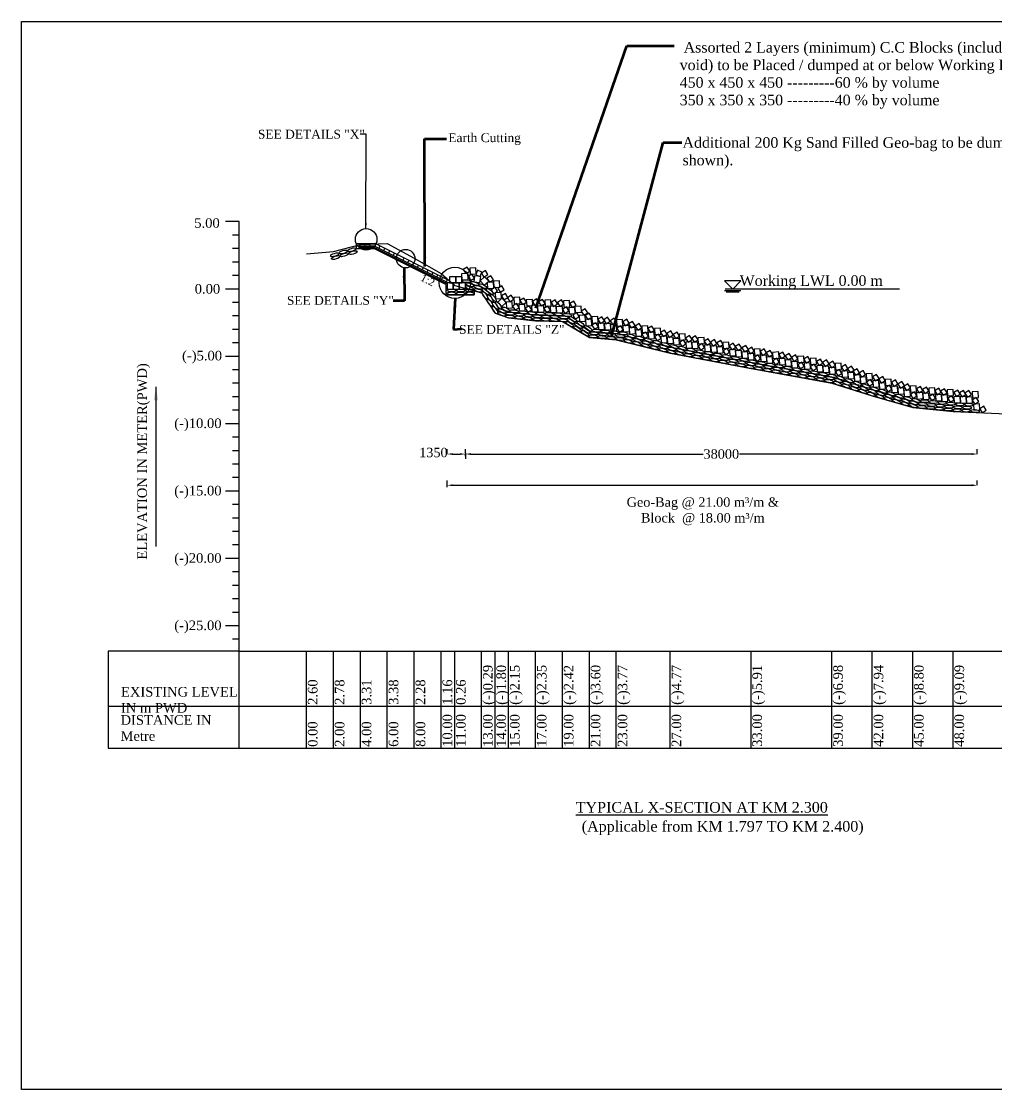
# Model space of a CAD drawing. Header units: metres. Extents: x -2434 to 11656, y -15288 to 8109.
# Drawn here: x 1296.9 to 1369.3, y -14105 to -14025.7 of the extents above; entities that cross this region are included whole.
import ezdxf

# ---------------------------------------------------------------- set-up
doc = ezdxf.new("R2010")
doc.units = ezdxf.units.M
doc.layers.add('LINE', color=7, linetype='Continuous')
doc.styles.get("Standard").update_dxf_attribs({"font": 'times.ttf'})
doc.dimstyles.get("Standard").update_dxf_attribs({"dimtxt": 0.5, "dimasz": 0.4075, "dimexe": 0.364, "dimexo": 0.219, "dimgap": 0.09, "dimtad": 0, "dimdec": 0, "dimlfac": 1000, "dimzin": 0, "dimdsep": 46, "dimtxsty": 'Standard', "dimcen": 0.09, "dimadec": 0, "dimazin": 0, "dimtfac": 1, "dimtdec": 0, "dimtofl": 0, "dimtmove": 0, "dimatfit": 3, "dimfxl": 1, "dimtolj": 1, "dimtzin": 0, "dimarcsym": 0})

# ---------------------------------------------------------------- blocks, each defined once
blk = doc.blocks.new('*D524')
at = {"color": 0, "lineweight": -2, "ltscale": 0.5}
for p, q in [((1329.818, -14057.987), (1329.818, -14057.473)), ((1330.226, -14057.837), (1347.476, -14057.837)), ((1367.411, -14057.837), (1350.161, -14057.837)), ((1367.818, -14057.837), (1367.818, -14057.473))]:
    blk.add_line(p, q, dxfattribs=at)
at = {"color": 0, "linetype": 'Continuous', "lineweight": -3, "ltscale": 0.5}
for points in [[(1330.226, -14057.769), (1330.226, -14057.905), (1329.818, -14057.837)], [(1367.411, -14057.769), (1367.411, -14057.905), (1367.818, -14057.837)]]:
    blk.add_solid(points, dxfattribs=at)
at = {"layer": 'Defpoints', "color": 0, "linetype": 'Continuous', "lineweight": -3, "ltscale": 0.5}
for p in [(1367.818, -14057.837), (1367.818, -14057.837), (1329.818, -14063.536)]:
    blk.add_point(p, dxfattribs=at)
at = {"color": 0, "linetype": 'Continuous', "lineweight": -3, "ltscale": 0.5, "insert": (1348.818, -14057.837), "char_height": 0.7, "attachment_point": 5}
blk.add_mtext('\\A1;38000', dxfattribs=at)
blk = doc.blocks.new('*D525')
at = {"color": 0, "lineweight": -2, "ltscale": 0.5}
for p, q in [((1328.468, -14057.837), (1328.468, -14057.473)), ((1328.876, -14057.837), (1329.411, -14057.837)), ((1329.818, -14057.742), (1329.818, -14058.201))]:
    blk.add_line(p, q, dxfattribs=at)
at = {"color": 0, "linetype": 'Continuous', "lineweight": -3, "ltscale": 0.5}
for points in [[(1328.876, -14057.769), (1328.876, -14057.905), (1328.468, -14057.837)], [(1329.411, -14057.769), (1329.411, -14057.905), (1329.818, -14057.837)]]:
    blk.add_solid(points, dxfattribs=at)
at = {"layer": 'Defpoints', "color": 0, "linetype": 'Continuous', "lineweight": -3, "ltscale": 0.5}
for p in [(1328.468, -14057.837), (1329.818, -14057.523), (1329.818, -14057.837)]:
    blk.add_point(p, dxfattribs=at)
at = {"color": 0, "linetype": 'Continuous', "lineweight": -3, "ltscale": 0.5, "insert": (1327.445, -14057.727), "char_height": 0.7, "attachment_point": 5}
blk.add_mtext('\\A1;1350', dxfattribs=at)
blk = doc.blocks.new('*D526')
at = {"color": 0, "lineweight": -2, "ltscale": 0.5}
for p, q in [((1328.468, -14060.305), (1328.468, -14059.791)), ((1328.876, -14060.155), (1367.411, -14060.155)), ((1367.818, -14060.155), (1367.818, -14059.791))]:
    blk.add_line(p, q, dxfattribs=at)
at = {"color": 0, "linetype": 'Continuous', "lineweight": -3, "ltscale": 0.5}
for points in [[(1328.876, -14060.087), (1328.876, -14060.223), (1328.468, -14060.155)], [(1367.411, -14060.087), (1367.411, -14060.223), (1367.818, -14060.155)]]:
    blk.add_solid(points, dxfattribs=at)
at = {"layer": 'Defpoints', "color": 0, "linetype": 'Continuous', "lineweight": -3, "ltscale": 0.5}
for p in [(1367.818, -14060.155), (1367.818, -14060.155), (1328.468, -14066.198)]:
    blk.add_point(p, dxfattribs=at)
at = {"color": 0, "linetype": 'Continuous', "lineweight": -3, "ltscale": 0.5, "insert": (1347.444, -14062.088), "char_height": 0.7, "attachment_point": 5}
blk.add_mtext('\\A1;Geo-Bag @ 21.00 m³/m &\\PBlock  @ 18.00 m³/m', dxfattribs=at)

msp = doc.modelspace()

# ---------------------------------------------------------------- linework, layer by layer
at = {"color": 0, "linetype": 'Continuous', "lineweight": -3, "ltscale": 0.5}
for p, q in [((1313.023775, -14040.588252), (1312.023775, -14040.588252)), ((1313.023775, -14079.668902), (1313.023775, -14040.588252)), ((1313.023775, -14041.588252), (1312.523775, -14041.588252)), ((1321.693348, -14042.206953), (1323.123775, -14042.206953)), ((1321.723775, -14042.206953), (1321.723775, -14042.606953)), ((1321.923775, -14042.206953), (1321.923775, -14042.606953)), ((1322.023775, -14042.276252), (1324.023775, -14042.206252)), ((1322.323775, -14042.206953), (1322.323775, -14042.406953)), ((1322.723775, -14042.206953), (1322.723775, -14042.406953)), ((1328.651373, -14044.970752), (1323.123775, -14042.206953)), ((1323.123775, -14042.206953), (1323.123775, -14042.406953)), ((1324.023775, -14042.206252), (1326.023775, -14043.306252)), ((1313.023775, -14042.588252), (1312.523775, -14042.588252)), ((1318.023775, -14042.986252), (1320.023775, -14042.806252)), ((1320.023775, -14042.806252), (1322.023775, -14042.276252)), ((1323.029348, -14042.606953), (1321.723775, -14042.606953)), ((1323.123775, -14042.406953), (1321.923775, -14042.406953)), ((1323.052955, -14042.506953), (1321.923775, -14042.506953)), ((1328.368172, -14045.265469), (1322.86314, -14042.512953)), ((1328.468172, -14045.214562), (1323.052955, -14042.506953)), ((1328.540562, -14045.138953), (1323.076562, -14042.406953)), ((1323.395747, -14042.566546), (1323.48519, -14042.387661)), ((1323.753518, -14042.745431), (1323.842961, -14042.566546)), ((1324.111289, -14042.924317), (1324.200731, -14042.745431)), ((1324.46906, -14043.103202), (1324.558502, -14042.924317)), ((1313.023775, -14043.588252), (1312.523775, -14043.588252)), ((1325.184601, -14043.460973), (1325.274044, -14043.282088)), ((1325.542372, -14043.639859), (1325.631815, -14043.460973)), ((1325.900143, -14043.818744), (1325.989586, -14043.639859)), ((1326.023775, -14043.306252), (1328.023775, -14044.429252)), ((1313.023775, -14044.588252), (1312.523775, -14044.588252)), ((1326.257914, -14043.99763), (1326.347357, -14043.818744)), ((1326.615685, -14044.176515), (1326.705128, -14043.99763)), ((1326.973456, -14044.3554), (1327.062898, -14044.176515)), ((1327.331227, -14044.534286), (1327.420669, -14044.3554)), ((1327.688998, -14044.713171), (1327.77844, -14044.534286)), ((1328.023775, -14044.429252), (1329.023775, -14045.329252)), ((1328.046768, -14044.892057), (1328.136211, -14044.713171)), ((1328.404539, -14045.070942), (1328.493982, -14044.892057)), ((1329.023775, -14045.329252), (1331.023775, -14045.879252)), ((1349.663134, -14045.588252), (1349.063134, -14044.988252)), ((1350.263134, -14044.988252), (1349.063134, -14044.988252)), ((1349.663134, -14045.588252), (1350.263134, -14044.988252)), ((1313.023775, -14045.588252), (1312.023775, -14045.588252)), ((1328.368172, -14046.032218), (1330.460575, -14046.032218)), ((1330.460575, -14045.589516), (1330.460575, -14046.032218)), ((1331.023775, -14045.879252), (1332.023775, -14047.389252)), ((1349.063134, -14045.688252), (1350.263134, -14045.688252)), ((1362.037022, -14045.588252), (1349.092353, -14045.588252)), ((1349.183134, -14045.788252), (1350.143134, -14045.788252)), ((1313.023775, -14046.588252), (1312.523775, -14046.588252)), ((1313.023775, -14047.588252), (1312.523775, -14047.588252)), ((1332.023775, -14047.389252), (1333.023775, -14047.739252)), ((1333.023775, -14047.739252), (1335.023775, -14047.939252)), ((1335.023775, -14047.939252), (1337.023775, -14048.008252)), ((1337.023775, -14048.008252), (1339.023775, -14049.188252)), ((1313.023775, -14048.588252), (1312.523775, -14048.588252)), ((1339.023775, -14049.188252), (1341.023775, -14049.358252)), ((1341.023775, -14049.358252), (1345.023775, -14050.358252)), ((1313.023775, -14049.588252), (1312.523775, -14049.588252)), ((1313.023775, -14050.588252), (1312.023775, -14050.588252)), ((1345.023775, -14050.358252), (1351.023775, -14051.498252)), ((1313.023775, -14051.588252), (1312.523775, -14051.588252)), ((1351.023775, -14051.498252), (1357.023775, -14052.568252)), ((1313.023775, -14052.588252), (1312.523775, -14052.588252)), ((1357.023775, -14052.568252), (1360.023775, -14053.528252)), ((1313.023775, -14053.588252), (1312.523775, -14053.588252)), ((1360.023775, -14053.528252), (1363.023775, -14054.388252)), ((1313.023775, -14054.588252), (1312.523775, -14054.588252)), ((1363.023775, -14054.388252), (1366.023775, -14054.678252)), ((1366.023775, -14054.678252), (1370.023775, -14054.848252)), ((1313.023775, -14055.588252), (1312.023775, -14055.588252)), ((1313.023775, -14056.588252), (1312.523775, -14056.588252)), ((1313.023775, -14057.588252), (1312.523775, -14057.588252)), ((1313.023775, -14058.588252), (1312.523775, -14058.588252)), ((1313.023775, -14059.588252), (1312.523775, -14059.588252)), ((1313.023775, -14060.588252), (1312.023775, -14060.588252)), ((1313.023775, -14061.588252), (1312.523775, -14061.588252)), ((1313.023775, -14062.588252), (1312.523775, -14062.588252))]:
    msp.add_line(p, q, dxfattribs=at)
at = {"color": 0, "lineweight": -3, "ltscale": 0.5}
msp.add_line((1328.368172, -14045.265469), (1328.368172, -14046.032218), dxfattribs=at)
at = {"color": 0, "lineweight": -2}
for p, q in [((1313.023775, -14063.588252), (1312.523775, -14063.588252)), ((1313.023775, -14064.588252), (1312.523775, -14064.588252)), ((1313.023775, -14065.588252), (1312.023775, -14065.588252)), ((1313.023775, -14066.588252), (1312.523775, -14066.588252)), ((1313.023775, -14067.588252), (1312.523775, -14067.588252)), ((1313.023775, -14068.588252), (1312.523775, -14068.588252)), ((1313.023775, -14069.588252), (1312.523775, -14069.588252)), ((1313.023775, -14070.588252), (1312.023775, -14070.588252)), ((1313.023775, -14071.588252), (1312.523775, -14071.588252)), ((1313.023775, -14072.478546), (1391.023775, -14072.478546)), ((1318.023775, -14079.668902), (1318.023775, -14072.478546)), ((1320.023775, -14079.668902), (1320.023775, -14072.478546)), ((1322.023775, -14079.668902), (1322.023775, -14072.478546)), ((1324.023775, -14079.668902), (1324.023775, -14072.478546)), ((1326.023775, -14079.668902), (1326.023775, -14072.478546)), ((1328.023775, -14079.668902), (1328.023775, -14072.478546)), ((1329.023775, -14079.668902), (1329.023775, -14072.478546)), ((1331.023775, -14079.668902), (1331.023775, -14072.478546)), ((1332.023775, -14079.668902), (1332.023775, -14072.478546)), ((1333.023775, -14079.668902), (1333.023775, -14072.478546)), ((1335.023775, -14079.668902), (1335.023775, -14072.478546)), ((1337.023775, -14079.668902), (1337.023775, -14072.478546)), ((1339.023775, -14079.668902), (1339.023775, -14072.478546)), ((1341.023775, -14079.668902), (1341.023775, -14072.478546)), ((1345.023775, -14079.668902), (1345.023775, -14072.478546)), ((1351.023775, -14079.668902), (1351.023775, -14072.478546)), ((1357.023775, -14079.668902), (1357.023775, -14072.478546)), ((1360.023775, -14079.668902), (1360.023775, -14072.478546)), ((1363.023775, -14079.668902), (1363.023775, -14072.478546)), ((1366.023775, -14079.668902), (1366.023775, -14072.478546)), ((1303.299154, -14076.553783), (1391.023775, -14076.553783)), ((1303.299154, -14079.668902), (1391.023775, -14079.668902))]:
    msp.add_line(p, q, dxfattribs=at)
at = {"color": 0, "linetype": 'Continuous', "lineweight": -3, "ltscale": 0.5}
for points in [[(1329.566546, -14044.91037), (1330.015852, -14044.885383), (1329.990865, -14044.436077), (1329.541559, -14044.461064), (1329.566546, -14044.91037)], [(1329.84706, -14044.444075), (1330.143583, -14044.258134), (1329.957642, -14043.961611), (1329.661119, -14044.147551), (1329.84706, -14044.444075)], [(1330.191868, -14044.968355), (1330.488391, -14044.782415), (1330.302451, -14044.485892), (1330.005927, -14044.671832), (1330.191868, -14044.968355)], [(1330.165213, -14044.493301), (1330.614519, -14044.468314), (1330.589532, -14044.019008), (1330.140226, -14044.043995), (1330.165213, -14044.493301)], [(1330.953588, -14044.659433), (1330.507402, -14044.600973), (1330.448942, -14045.04716), (1330.895128, -14045.105619), (1330.953588, -14044.659433)], [(1330.587272, -14044.527655), (1330.91387, -14044.653489), (1331.039703, -14044.326891), (1330.713106, -14044.201058), (1330.587272, -14044.527655)], [(1331.192089, -14044.707073), (1331.488613, -14044.521133), (1331.302672, -14044.224609), (1331.006149, -14044.41055), (1331.192089, -14044.707073)], [(1331.548999, -14045.007082), (1331.245512, -14044.674824), (1330.913254, -14044.978311), (1331.216741, -14045.310569), (1331.548999, -14045.007082)], [(1331.605289, -14045.090016), (1331.901812, -14044.904076), (1331.715872, -14044.607552), (1331.419349, -14044.793493), (1331.605289, -14045.090016)], [(1331.470162, -14045.544445), (1331.919468, -14045.519458), (1331.894481, -14045.070152), (1331.445175, -14045.095139), (1331.470162, -14045.544445)], [(1331.923866, -14045.465972), (1332.373172, -14045.440985), (1332.348185, -14044.991679), (1331.898879, -14045.016666), (1331.923866, -14045.465972)], [(1332.402437, -14045.833598), (1332.698961, -14045.647658), (1332.51302, -14045.351135), (1332.216497, -14045.537075), (1332.402437, -14045.833598)], [(1331.907626, -14045.944254), (1332.204149, -14045.758313), (1332.018209, -14045.46179), (1331.721685, -14045.64773), (1331.907626, -14045.944254)], [(1332.061233, -14046.312792), (1332.510539, -14046.287805), (1332.485552, -14045.838499), (1332.036246, -14045.863486), (1332.061233, -14046.312792)], [(1332.683026, -14046.3965), (1332.979549, -14046.210559), (1332.793609, -14045.914036), (1332.497085, -14046.099976), (1332.683026, -14046.3965)], [(1333.119175, -14046.537365), (1333.415698, -14046.351424), (1333.229758, -14046.054901), (1332.933234, -14046.240842), (1333.119175, -14046.537365)], [(1332.853301, -14046.586606), (1332.549814, -14046.254348), (1332.217556, -14046.557835), (1332.521043, -14046.890093), (1332.853301, -14046.586606)], [(1332.877831, -14047.002967), (1333.327137, -14046.97798), (1333.30215, -14046.528674), (1332.852844, -14046.553661), (1332.877831, -14047.002967)], [(1333.508856, -14047.149203), (1333.805379, -14046.963263), (1333.619439, -14046.666739), (1333.322915, -14046.85268), (1333.508856, -14047.149203)], [(1333.428642, -14046.678335), (1333.877947, -14046.653348), (1333.85296, -14046.204042), (1333.403655, -14046.229029), (1333.428642, -14046.678335)], [(1333.81938, -14047.206618), (1334.268686, -14047.181631), (1334.243699, -14046.732325), (1333.794393, -14046.757312), (1333.81938, -14047.206618)], [(1334.047517, -14046.74319), (1334.344041, -14046.55725), (1334.1581, -14046.260726), (1333.861577, -14046.446667), (1334.047517, -14046.74319)], [(1334.448546, -14047.313991), (1334.745069, -14047.12805), (1334.559128, -14046.831527), (1334.262605, -14047.017468), (1334.448546, -14047.313991)], [(1334.368331, -14046.843123), (1334.817637, -14046.818136), (1334.79265, -14046.36883), (1334.343344, -14046.393817), (1334.368331, -14046.843123)], [(1334.753833, -14047.27201), (1335.203139, -14047.247023), (1335.178152, -14046.797717), (1334.728846, -14046.822704), (1334.753833, -14047.27201)], [(1334.981971, -14046.808582), (1335.278494, -14046.622642), (1335.092553, -14046.326118), (1334.79603, -14046.512059), (1334.981971, -14046.808582)], [(1335.206175, -14047.311973), (1335.655481, -14047.286986), (1335.630494, -14046.83768), (1335.181188, -14046.862667), (1335.206175, -14047.311973)], [(1335.434312, -14046.848545), (1335.730836, -14046.662605), (1335.544895, -14046.366081), (1335.248372, -14046.552022), (1335.434312, -14046.848545)], [(1335.828763, -14047.340489), (1336.125287, -14047.154548), (1335.939346, -14046.858025), (1335.642823, -14047.043965), (1335.828763, -14047.340489)], [(1335.748549, -14046.869621), (1336.197855, -14046.844634), (1336.172868, -14046.395328), (1335.723562, -14046.420315), (1335.748549, -14046.869621)], [(1336.135765, -14047.343339), (1336.585071, -14047.318352), (1336.560084, -14046.869046), (1336.110778, -14046.894033), (1336.135765, -14047.343339)], [(1336.363902, -14046.879911), (1336.660426, -14046.693971), (1336.474485, -14046.397447), (1336.177962, -14046.583388), (1336.363902, -14046.879911)], [(1336.592857, -14047.34934), (1337.042163, -14047.324353), (1337.017176, -14046.875047), (1336.56787, -14046.900034), (1336.592857, -14047.34934)], [(1336.834201, -14046.883738), (1337.130724, -14046.697798), (1336.944784, -14046.401274), (1336.648261, -14046.587215), (1336.834201, -14046.883738)], [(1337.213005, -14047.397735), (1337.509528, -14047.211794), (1337.323588, -14046.915271), (1337.027064, -14047.101211), (1337.213005, -14047.397735)], [(1337.13279, -14046.926867), (1337.582096, -14046.90188), (1337.557109, -14046.452574), (1337.107803, -14046.477561), (1337.13279, -14046.926867)], [(1337.524767, -14047.434175), (1337.974073, -14047.409189), (1337.949086, -14046.959883), (1337.49978, -14046.98487), (1337.524767, -14047.434175)], [(1337.752905, -14046.970748), (1338.049428, -14046.784807), (1337.863487, -14046.488284), (1337.566964, -14046.674224), (1337.752905, -14046.970748)], [(1337.97798, -14047.343604), (1338.427286, -14047.318617), (1338.402299, -14046.869311), (1337.952993, -14046.894298), (1337.97798, -14047.343604)], [(1337.973374, -14047.819608), (1338.269898, -14047.633668), (1338.083957, -14047.337144), (1337.787434, -14047.523085), (1337.973374, -14047.819608)], [(1338.291911, -14048.004277), (1338.741217, -14047.97929), (1338.71623, -14047.529985), (1338.266924, -14047.554972), (1338.291911, -14048.004277)], [(1338.608778, -14047.532992), (1338.905301, -14047.347052), (1338.719361, -14047.050528), (1338.422837, -14047.236469), (1338.608778, -14047.532992)], [(1338.901764, -14047.853586), (1339.198287, -14047.667646), (1339.012347, -14047.371122), (1338.715823, -14047.557063), (1338.901764, -14047.853586)], [(1339.224644, -14048.111415), (1339.67395, -14048.086428), (1339.648963, -14047.637122), (1339.199657, -14047.662109), (1339.224644, -14048.111415)], [(1339.844344, -14048.143069), (1340.140868, -14047.957128), (1339.954927, -14047.660605), (1339.658404, -14047.846545), (1339.844344, -14048.143069)], [(1340.270526, -14048.170621), (1340.567049, -14047.98468), (1340.381109, -14047.688157), (1340.084585, -14047.874097), (1340.270526, -14048.170621)], [(1340.75505, -14048.237432), (1341.051574, -14048.051491), (1340.865633, -14047.754968), (1340.56911, -14047.940908), (1340.75505, -14048.237432)], [(1338.761499, -14048.311348), (1339.210805, -14048.286361), (1339.185818, -14047.837056), (1338.736512, -14047.862043), (1338.761499, -14048.311348)], [(1339.39527, -14048.578268), (1339.691793, -14048.392328), (1339.505853, -14048.095804), (1339.209329, -14048.281745), (1339.39527, -14048.578268)], [(1339.70086, -14048.599447), (1340.150166, -14048.57446), (1340.125179, -14048.125154), (1339.675873, -14048.150141), (1339.70086, -14048.599447)], [(1340.16034, -14048.627717), (1340.609645, -14048.60273), (1340.584658, -14048.153424), (1340.135353, -14048.178411), (1340.16034, -14048.627717)], [(1340.614786, -14048.695194), (1341.064091, -14048.670207), (1341.039104, -14048.220901), (1340.589799, -14048.245888), (1340.614786, -14048.695194)], [(1341.067834, -14048.33637), (1341.51714, -14048.311383), (1341.492153, -14047.862078), (1341.042847, -14047.887065), (1341.067834, -14048.33637)], [(1341.23846, -14048.803224), (1341.534983, -14048.617283), (1341.349043, -14048.32076), (1341.052519, -14048.5067), (1341.23846, -14048.803224)], [(1341.687649, -14048.309582), (1341.984172, -14048.123642), (1341.798232, -14047.827118), (1341.501708, -14048.013059), (1341.687649, -14048.309582)], [(1341.544164, -14048.76596), (1341.99347, -14048.740973), (1341.968483, -14048.291667), (1341.519177, -14048.316654), (1341.544164, -14048.76596)], [(1342.118835, -14048.470462), (1342.415358, -14048.284521), (1342.229417, -14047.987998), (1341.932894, -14048.173938), (1342.118835, -14048.470462)], [(1342.008648, -14048.927558), (1342.457954, -14048.902571), (1342.432967, -14048.453265), (1341.983661, -14048.478252), (1342.008648, -14048.927558)], [(1342.6121, -14048.631613), (1342.908623, -14048.445672), (1342.722682, -14048.149149), (1342.426159, -14048.335089), (1342.6121, -14048.631613)], [(1342.935373, -14048.803926), (1343.384679, -14048.778939), (1343.359692, -14048.329633), (1342.910386, -14048.35462), (1342.935373, -14048.803926)], [(1343.556934, -14048.820814), (1343.853458, -14048.634873), (1343.667517, -14048.33835), (1343.370994, -14048.52429), (1343.556934, -14048.820814)], [(1343.877904, -14048.963855), (1344.32721, -14048.938868), (1344.302223, -14048.489562), (1343.852917, -14048.514549), (1343.877904, -14048.963855)], [(1342.471835, -14049.089375), (1342.921141, -14049.064388), (1342.896154, -14048.615082), (1342.446848, -14048.640069), (1342.471835, -14049.089375)], [(1343.105999, -14049.27078), (1343.402522, -14049.084839), (1343.216582, -14048.788316), (1342.920058, -14048.974256), (1343.105999, -14049.27078)], [(1343.41345, -14049.277192), (1343.862756, -14049.252205), (1343.837769, -14048.802899), (1343.388463, -14048.827886), (1343.41345, -14049.277192)], [(1344.04853, -14049.430709), (1344.345053, -14049.244768), (1344.159113, -14048.948245), (1343.862589, -14049.134185), (1344.04853, -14049.430709)], [(1344.497637, -14049.117231), (1344.79416, -14048.93129), (1344.608219, -14048.634767), (1344.311696, -14048.820707), (1344.497637, -14049.117231)], [(1344.354152, -14049.573609), (1344.803458, -14049.548622), (1344.778471, -14049.099316), (1344.329165, -14049.124303), (1344.354152, -14049.573609)], [(1344.954428, -14049.186103), (1345.250951, -14049.000163), (1345.065011, -14048.703639), (1344.768487, -14048.88958), (1344.954428, -14049.186103)], [(1344.813247, -14049.639328), (1345.262553, -14049.614341), (1345.237566, -14049.165036), (1344.78826, -14049.190023), (1344.813247, -14049.639328)], [(1345.42217, -14049.266841), (1345.718693, -14049.0809), (1345.532752, -14048.784377), (1345.236229, -14048.970317), (1345.42217, -14049.266841)], [(1345.270282, -14049.732347), (1345.719588, -14049.70736), (1345.694601, -14049.258054), (1345.245295, -14049.283041), (1345.270282, -14049.732347)], [(1345.720372, -14049.37938), (1346.169678, -14049.354394), (1346.144691, -14048.905088), (1345.695385, -14048.930075), (1345.720372, -14049.37938)], [(1346.352402, -14049.528546), (1346.648926, -14049.342606), (1346.462985, -14049.046083), (1346.166462, -14049.232023), (1346.352402, -14049.528546)], [(1346.802883, -14049.545118), (1347.099407, -14049.359177), (1346.913466, -14049.062654), (1346.616943, -14049.248594), (1346.802883, -14049.545118)], [(1347.110492, -14049.652117), (1347.559798, -14049.62713), (1347.534811, -14049.177824), (1347.085506, -14049.202811), (1347.110492, -14049.652117)], [(1347.741692, -14049.760167), (1348.038216, -14049.574227), (1347.852275, -14049.277703), (1347.555752, -14049.463644), (1347.741692, -14049.760167)], [(1348.198483, -14049.829039), (1348.495007, -14049.643099), (1348.309066, -14049.346575), (1348.012543, -14049.532516), (1348.198483, -14049.829039)], [(1345.890998, -14049.846234), (1346.187521, -14049.660293), (1346.001581, -14049.36377), (1345.705057, -14049.549711), (1345.890998, -14049.846234)], [(1346.208918, -14049.984925), (1346.658224, -14049.959938), (1346.633237, -14049.510632), (1346.183931, -14049.535619), (1346.208918, -14049.984925)], [(1346.659399, -14050.001496), (1347.108705, -14049.976509), (1347.083718, -14049.527203), (1346.634412, -14049.55219), (1346.659399, -14050.001496)], [(1347.281118, -14050.11897), (1347.577642, -14049.93303), (1347.391701, -14049.636507), (1347.095178, -14049.822447), (1347.281118, -14050.11897)], [(1347.598208, -14050.216545), (1348.047514, -14050.191558), (1348.022527, -14049.742252), (1347.573221, -14049.767239), (1347.598208, -14050.216545)], [(1348.057303, -14050.282264), (1348.506609, -14050.257278), (1348.481622, -14049.807972), (1348.032316, -14049.832959), (1348.057303, -14050.282264)], [(1348.664546, -14049.886302), (1348.96107, -14049.700361), (1348.775129, -14049.403838), (1348.478606, -14049.589779), (1348.664546, -14049.886302)], [(1348.512659, -14050.351808), (1348.961965, -14050.326821), (1348.936978, -14049.877515), (1348.487672, -14049.902502), (1348.512659, -14050.351808)], [(1348.962749, -14049.998842), (1349.412055, -14049.973855), (1349.387068, -14049.524549), (1348.937762, -14049.549536), (1348.962749, -14049.998842)], [(1349.133375, -14050.465695), (1349.429898, -14050.279755), (1349.243957, -14049.983231), (1348.947434, -14050.169172), (1349.133375, -14050.465695)], [(1349.587192, -14050.100053), (1349.883716, -14049.914112), (1349.697775, -14049.617589), (1349.401252, -14049.80353), (1349.587192, -14050.100053)], [(1349.443708, -14050.556431), (1349.893014, -14050.531444), (1349.868027, -14050.082138), (1349.418721, -14050.107125), (1349.443708, -14050.556431)], [(1350.041773, -14050.15859), (1350.338297, -14049.972649), (1350.152356, -14049.676126), (1349.855833, -14049.862066), (1350.041773, -14050.15859)], [(1349.898289, -14050.614968), (1350.347595, -14050.589981), (1350.322608, -14050.140675), (1349.873302, -14050.165662), (1349.898289, -14050.614968)], [(1350.527941, -14050.261012), (1350.824465, -14050.075071), (1350.638524, -14049.778548), (1350.342001, -14049.964489), (1350.527941, -14050.261012)], [(1350.968405, -14050.387878), (1351.264928, -14050.201937), (1351.078988, -14049.905414), (1350.782464, -14050.091355), (1350.968405, -14050.387878)], [(1351.271752, -14050.494154), (1351.721058, -14050.469167), (1351.696071, -14050.019861), (1351.246765, -14050.044848), (1351.271752, -14050.494154)], [(1351.886096, -14050.515637), (1352.18262, -14050.329697), (1351.996679, -14050.033173), (1351.700156, -14050.219114), (1351.886096, -14050.515637)], [(1352.343944, -14050.630536), (1352.640467, -14050.444595), (1352.454527, -14050.148072), (1352.158003, -14050.334012), (1352.343944, -14050.630536)], [(1350.355285, -14050.722624), (1350.804591, -14050.697637), (1350.779604, -14050.248331), (1350.330298, -14050.273318), (1350.355285, -14050.722624)], [(1350.816517, -14050.853384), (1351.265823, -14050.828397), (1351.240836, -14050.379091), (1350.79153, -14050.404078), (1350.816517, -14050.853384)], [(1351.442378, -14050.961007), (1351.738901, -14050.775067), (1351.552961, -14050.478543), (1351.256438, -14050.664484), (1351.442378, -14050.961007)], [(1351.742612, -14050.972015), (1352.191918, -14050.947028), (1352.166931, -14050.497723), (1351.717625, -14050.52271), (1351.742612, -14050.972015)], [(1352.20046, -14051.086914), (1352.649765, -14051.061927), (1352.624778, -14050.612621), (1352.175473, -14050.637608), (1352.20046, -14051.086914)], [(1352.651553, -14050.737535), (1353.100859, -14050.712548), (1353.075872, -14050.263242), (1352.626566, -14050.288229), (1352.651553, -14050.737535)], [(1352.822179, -14051.204388), (1353.118702, -14051.018448), (1352.932762, -14050.721925), (1352.636238, -14050.907865), (1352.822179, -14051.204388)], [(1353.271295, -14050.753594), (1353.567818, -14050.567654), (1353.381877, -14050.27113), (1353.085354, -14050.457071), (1353.271295, -14050.753594)], [(1353.12781, -14051.209972), (1353.577116, -14051.184985), (1353.552129, -14050.73568), (1353.102823, -14050.760667), (1353.12781, -14051.209972)], [(1353.582321, -14051.313503), (1354.031627, -14051.288516), (1354.00664, -14050.83921), (1353.557334, -14050.864197), (1353.582321, -14051.313503)], [(1353.74687, -14050.850123), (1354.043393, -14050.664183), (1353.857453, -14050.36766), (1353.56093, -14050.5536), (1353.74687, -14050.850123)], [(1354.204099, -14050.965472), (1354.500622, -14050.779531), (1354.314681, -14050.483008), (1354.018158, -14050.668948), (1354.204099, -14050.965472)], [(1354.506886, -14051.0402), (1354.956191, -14051.015214), (1354.931204, -14050.565908), (1354.481899, -14050.590895), (1354.506886, -14051.0402)], [(1355.128094, -14051.088058), (1355.424618, -14050.902117), (1355.238677, -14050.605594), (1354.942154, -14050.791534), (1355.128094, -14051.088058)], [(1355.44074, -14051.187368), (1355.890046, -14051.162381), (1355.865059, -14050.713075), (1355.415753, -14050.738062), (1355.44074, -14051.187368)], [(1356.068776, -14051.271712), (1356.3653, -14051.085771), (1356.179359, -14050.789248), (1355.882836, -14050.975189), (1356.068776, -14051.271712)], [(1356.525145, -14051.336001), (1356.821668, -14051.150061), (1356.635727, -14050.853537), (1356.339204, -14051.039478), (1356.525145, -14051.336001)], [(1354.052211, -14051.430978), (1354.501517, -14051.405991), (1354.47653, -14050.956685), (1354.027224, -14050.981672), (1354.052211, -14051.430978)], [(1354.677511, -14051.507054), (1354.974035, -14051.321114), (1354.788094, -14051.02459), (1354.491571, -14051.210531), (1354.677511, -14051.507054)], [(1354.98461, -14051.544436), (1355.433916, -14051.519449), (1355.408929, -14051.070143), (1354.959623, -14051.09513), (1354.98461, -14051.544436)], [(1355.611366, -14051.654222), (1355.907889, -14051.468281), (1355.721949, -14051.171758), (1355.425425, -14051.357698), (1355.611366, -14051.654222)], [(1355.925292, -14051.72809), (1356.374597, -14051.703103), (1356.34961, -14051.253797), (1355.900305, -14051.278784), (1355.925292, -14051.72809)], [(1356.383964, -14051.789226), (1356.83327, -14051.764239), (1356.808283, -14051.314934), (1356.358977, -14051.339921), (1356.383964, -14051.789226)], [(1356.994794, -14051.433518), (1357.291318, -14051.247578), (1357.105377, -14050.951054), (1356.808854, -14051.136995), (1356.994794, -14051.433518)], [(1356.842907, -14051.899024), (1357.292213, -14051.874037), (1357.267226, -14051.424731), (1356.81792, -14051.449718), (1356.842907, -14051.899024)], [(1357.300449, -14051.575046), (1357.749754, -14051.550059), (1357.724768, -14051.100754), (1357.275462, -14051.125741), (1357.300449, -14051.575046)], [(1357.471074, -14052.0419), (1357.767598, -14051.855959), (1357.581657, -14051.559436), (1357.285134, -14051.745377), (1357.471074, -14052.0419)], [(1357.924892, -14051.676258), (1358.221415, -14051.490317), (1358.035475, -14051.193794), (1357.738952, -14051.379734), (1357.924892, -14051.676258)], [(1357.781408, -14052.132636), (1358.230713, -14052.107649), (1358.205726, -14051.658343), (1357.756421, -14051.68333), (1357.781408, -14052.132636)], [(1358.381953, -14051.797073), (1358.678477, -14051.611133), (1358.492536, -14051.31461), (1358.196013, -14051.50055), (1358.381953, -14051.797073)], [(1358.788851, -14051.983772), (1359.085375, -14051.797832), (1358.899434, -14051.501308), (1358.602911, -14051.687249), (1358.788851, -14051.983772)], [(1359.228006, -14052.129728), (1359.524529, -14051.943788), (1359.338589, -14051.647264), (1359.042065, -14051.833205), (1359.228006, -14052.129728)], [(1358.238469, -14052.253452), (1358.687775, -14052.228465), (1358.662788, -14051.779159), (1358.213482, -14051.804146), (1358.238469, -14052.253452)], [(1358.701427, -14052.438531), (1359.150732, -14052.413544), (1359.125745, -14051.964238), (1358.67644, -14051.989225), (1358.701427, -14052.438531)], [(1359.157713, -14052.589057), (1359.607019, -14052.56407), (1359.582032, -14052.114765), (1359.132726, -14052.139752), (1359.157713, -14052.589057)], [(1359.593888, -14052.322105), (1360.043193, -14052.297118), (1360.018206, -14051.847812), (1359.568901, -14051.872799), (1359.593888, -14052.322105)], [(1359.784205, -14052.793877), (1360.080728, -14052.607937), (1359.894788, -14052.311413), (1359.598264, -14052.497354), (1359.784205, -14052.793877)], [(1360.234221, -14052.405152), (1360.530745, -14052.219212), (1360.344804, -14051.922688), (1360.048281, -14052.108629), (1360.234221, -14052.405152)], [(1360.090737, -14052.86153), (1360.540043, -14052.836543), (1360.515056, -14052.387238), (1360.06575, -14052.412225), (1360.090737, -14052.86153)], [(1360.696237, -14052.568592), (1360.99276, -14052.382652), (1360.80682, -14052.086128), (1360.510296, -14052.272069), (1360.696237, -14052.568592)], [(1361.010653, -14052.750703), (1361.459958, -14052.725716), (1361.434971, -14052.27641), (1360.985666, -14052.301397), (1361.010653, -14052.750703)], [(1361.6273, -14052.81774), (1361.923824, -14052.631799), (1361.737883, -14052.335276), (1361.44136, -14052.521216), (1361.6273, -14052.81774)], [(1362.107822, -14052.936509), (1362.404345, -14052.750569), (1362.218404, -14052.454045), (1361.921881, -14052.639986), (1362.107822, -14052.936509)], [(1360.552753, -14053.02497), (1361.002058, -14052.999983), (1360.977071, -14052.550677), (1360.527766, -14052.575664), (1360.552753, -14053.02497)], [(1361.181278, -14053.217557), (1361.477802, -14053.031616), (1361.291861, -14052.735093), (1360.995338, -14052.921033), (1361.181278, -14053.217557)], [(1361.483816, -14053.274118), (1361.933122, -14053.249131), (1361.908135, -14052.799825), (1361.458829, -14052.824812), (1361.483816, -14053.274118)], [(1361.943272, -14053.399888), (1362.392578, -14053.374901), (1362.367591, -14052.925596), (1361.918285, -14052.950583), (1361.943272, -14053.399888)], [(1362.555156, -14053.108695), (1362.851679, -14052.922754), (1362.665739, -14052.626231), (1362.369215, -14052.812171), (1362.555156, -14053.108695)], [(1362.403268, -14053.5742), (1362.852574, -14053.549213), (1362.827587, -14053.099908), (1362.378281, -14053.124895), (1362.403268, -14053.5742)], [(1362.86536, -14053.247673), (1363.314665, -14053.222686), (1363.289679, -14052.77338), (1362.840373, -14052.798367), (1362.86536, -14053.247673)], [(1363.035985, -14053.714527), (1363.332509, -14053.528586), (1363.146568, -14053.232063), (1362.850045, -14053.418003), (1363.035985, -14053.714527)], [(1363.486569, -14053.29553), (1363.783092, -14053.109589), (1363.597152, -14052.813066), (1363.300628, -14052.999007), (1363.486569, -14053.29553)], [(1363.343084, -14053.751908), (1363.79239, -14053.726921), (1363.767403, -14053.277615), (1363.318097, -14053.302602), (1363.343084, -14053.751908)], [(1363.929906, -14053.343991), (1364.226429, -14053.15805), (1364.040488, -14052.861527), (1363.743965, -14053.047467), (1363.929906, -14053.343991)], [(1363.800976, -14053.797869), (1364.250282, -14053.772882), (1364.225295, -14053.323576), (1363.775989, -14053.348563), (1363.800976, -14053.797869)], [(1364.235428, -14053.400226), (1364.684734, -14053.375239), (1364.659747, -14052.925934), (1364.210441, -14052.950921), (1364.235428, -14053.400226)], [(1364.846681, -14053.432384), (1365.143205, -14053.246443), (1364.957264, -14052.94992), (1364.660741, -14053.13586), (1364.846681, -14053.432384)], [(1365.285959, -14053.475989), (1365.582482, -14053.290049), (1365.396542, -14052.993525), (1365.100018, -14053.179466), (1365.285959, -14053.475989)], [(1365.612047, -14053.52707), (1366.061353, -14053.502084), (1366.036366, -14053.052778), (1365.58706, -14053.077765), (1365.612047, -14053.52707)], [(1366.255768, -14053.572527), (1366.552291, -14053.386587), (1366.366351, -14053.090063), (1366.069827, -14053.276004), (1366.255768, -14053.572527)], [(1366.678096, -14053.601728), (1366.974619, -14053.415788), (1366.788679, -14053.119264), (1366.492155, -14053.305205), (1366.678096, -14053.601728)], [(1367.093139, -14053.607207), (1367.389662, -14053.421266), (1367.203722, -14053.124743), (1366.907198, -14053.310684), (1367.093139, -14053.607207)], [(1367.454809, -14053.657902), (1367.904114, -14053.632915), (1367.879128, -14053.18361), (1367.429822, -14053.208596), (1367.454809, -14053.657902)], [(1364.425745, -14053.871999), (1364.722268, -14053.686058), (1364.536328, -14053.389535), (1364.239804, -14053.575476), (1364.425745, -14053.871999)], [(1364.732066, -14053.888762), (1365.181372, -14053.863775), (1365.156385, -14053.414469), (1364.707079, -14053.439456), (1364.732066, -14053.888762)], [(1365.188012, -14053.927816), (1365.637318, -14053.902829), (1365.612331, -14053.453524), (1365.163025, -14053.47851), (1365.188012, -14053.927816)], [(1365.809746, -14053.990918), (1366.106269, -14053.804978), (1365.920329, -14053.508454), (1365.623805, -14053.694395), (1365.809746, -14053.990918)], [(1366.112284, -14054.028905), (1366.561589, -14054.003918), (1366.536602, -14053.554613), (1366.087297, -14053.5796), (1366.112284, -14054.028905)], [(1366.564669, -14054.048974), (1367.013975, -14054.023988), (1366.988988, -14053.574682), (1366.539682, -14053.599669), (1366.564669, -14054.048974)], [(1367.011211, -14054.067335), (1367.460517, -14054.042348), (1367.43553, -14053.593042), (1366.986224, -14053.618029), (1367.011211, -14054.067335)], [(1367.625434, -14054.124756), (1367.921958, -14053.938815), (1367.736017, -14053.642292), (1367.439494, -14053.828232), (1367.625434, -14054.124756)], [(1367.569285, -14054.584283), (1368.018591, -14054.559296), (1367.993604, -14054.10999), (1367.544298, -14054.134977), (1367.569285, -14054.584283)], [(1368.191715, -14054.773223), (1368.488238, -14054.587283), (1368.302297, -14054.29076), (1368.005774, -14054.4767), (1368.191715, -14054.773223)]]:
    msp.add_lwpolyline(points, dxfattribs=at)
for points in [[(1328.468172, -14045.588953), (1328.918172, -14045.588953), (1328.918172, -14045.138953), (1328.468172, -14045.138953)], [(1328.651373, -14045.138953), (1329.101373, -14045.138953), (1329.101373, -14044.688953), (1328.651373, -14044.688953)], [(1328.918172, -14045.588953), (1329.368172, -14045.588953), (1329.368172, -14045.138953), (1328.918172, -14045.138953)], [(1329.101373, -14045.138953), (1329.551373, -14045.138953), (1329.551373, -14044.688953), (1329.101373, -14044.688953)], [(1329.368172, -14045.588953), (1329.818172, -14045.588953), (1329.818172, -14045.138953), (1329.368172, -14045.138953)]]:
    msp.add_lwpolyline(points, close=True, dxfattribs=at)
at = {"color": 0, "lineweight": -3, "ltscale": 0.5}
msp.add_lwpolyline([(1313.023775, -14072.478546), (1303.299154, -14072.478546), (1303.299154, -14079.668902)], dxfattribs=at)
at = {"color": 0, "linetype": 'Continuous', "lineweight": -3, "ltscale": 0.5}
for centre, radius in [((1322.453339, -14041.904042), 0.797365), ((1325.379594, -14043.332953), 0.68914), ((1329.037962, -14045.131298), 1.16136)]:
    msp.add_circle(centre, radius, dxfattribs=at)
for centre, major_axis in [((1320.128134, -14043.046619), (-0.319206, -0.093981)), ((1320.755289, -14042.843735), (-0.319206, -0.093981)), ((1320.824553, -14043.04944), (-0.319206, -0.093981)), ((1321.395979, -14042.676344), (-0.319206, -0.093981)), ((1321.460761, -14042.884444), (-0.319206, -0.093981)), ((1320.193705, -14043.25255), (-0.319206, -0.093981)), ((1329.881152, -14045.006939), (0.332472, -0.013683)), ((1330.12863, -14045.517776), (0.312034, -0.115583)), ((1330.138339, -14045.275208), (0.312034, -0.115583)), ((1330.509133, -14045.178809), (0.312034, -0.115583)), ((1330.775186, -14045.463165), (0.320295, -0.090201)), ((1331.117615, -14045.379508), (0.298636, -0.146771)), ((1328.805711, -14045.917483), (0.332472, -0.013683)), ((1328.806224, -14045.697395), (0.332472, -0.013683)), ((1329.466611, -14045.919717), (0.332472, -0.013683)), ((1329.467124, -14045.699629), (0.332472, -0.013683)), ((1330.123274, -14045.916052), (-0.332673, 0.007297)), ((1330.128278, -14045.695965), (-0.332673, 0.007297)), ((1330.760822, -14045.695224), (0.320295, -0.090201)), ((1331.327366, -14045.784227), (0.257411, -0.210866)), ((1331.273318, -14046.058074), (0.187961, -0.274583)), ((1331.628253, -14045.769277), (0.257411, -0.210866)), ((1331.66122, -14046.28775), (0.187961, -0.274583)), ((1331.905179, -14046.257276), (0.187961, -0.274583)), ((1331.641006, -14046.610346), (0.187961, -0.274583)), ((1332.013547, -14047.160065), (0.187961, -0.274583)), ((1332.038119, -14046.832488), (0.187961, -0.274583)), ((1332.282078, -14046.802014), (0.187961, -0.274583)), ((1332.798943, -14047.088805), (0.307791, -0.126449)), ((1332.52352, -14047.447352), (0.307791, -0.126449)), ((1332.548747, -14047.218988), (0.307791, -0.126449)), ((1333.145429, -14047.640736), (0.330501, -0.038648)), ((1333.169646, -14047.421067), (0.330501, -0.038648)), ((1333.438558, -14047.247724), (0.330501, -0.038648)), ((1333.803817, -14047.70578), (0.330501, -0.038648)), ((1333.832149, -14047.487727), (0.330501, -0.038648)), ((1334.106324, -14047.315508), (0.330501, -0.038648)), ((1334.467462, -14047.777273), (0.330501, -0.038648)), ((1334.490945, -14047.556321), (0.330501, -0.038648)), ((1334.76512, -14047.384101), (0.330501, -0.038648)), ((1335.123543, -14047.830857), (0.330501, -0.038648)), ((1335.153624, -14047.614795), (0.330501, -0.038648)), ((1335.420588, -14047.420955), (0.330501, -0.038648)), ((1335.773317, -14047.856073), (0.330501, -0.038648)), ((1335.803096, -14047.639284), (0.330501, -0.038648)), ((1336.070059, -14047.445443), (0.330501, -0.038648)), ((1336.41678, -14047.878137), (0.330501, -0.038648)), ((1336.451159, -14047.659928), (0.330501, -0.038648)), ((1336.715111, -14047.467276), (0.330501, -0.038648)), ((1337.097275, -14047.688174), (0.330501, -0.038648)), ((1337.37145, -14047.515954), (0.330501, -0.038648)), ((1337.631289, -14047.972308), (0.278377, -0.182294)), ((1337.808044, -14047.832414), (0.278377, -0.182294)), ((1337.070986, -14047.90616), (0.330501, -0.038648)), ((1337.572931, -14048.203948), (0.278377, -0.182294)), ((1338.138845, -14048.534562), (0.278377, -0.182294)), ((1338.197739, -14048.310633), (0.278377, -0.182294)), ((1338.374494, -14048.170738), (0.278377, -0.182294)), ((1338.760495, -14048.650954), (0.278377, -0.182294)), ((1338.93725, -14048.51106), (0.278377, -0.182294)), ((1339.554433, -14048.684304), (0.331559, -0.02817)), ((1338.706211, -14048.872252), (0.278377, -0.182294)), ((1339.309667, -14049.102351), (0.331559, -0.02817)), ((1339.364508, -14048.883131), (0.331559, -0.02817)), ((1339.971518, -14049.160511), (0.331559, -0.02817)), ((1340.02636, -14048.941291), (0.331559, -0.02817)), ((1340.216284, -14048.742464), (0.331559, -0.02817)), ((1340.6305, -14049.214071), (0.331559, -0.02817)), ((1340.685341, -14048.994851), (0.331559, -0.02817)), ((1340.875265, -14048.796024), (0.331559, -0.02817)), ((1341.284092, -14049.298649), (0.331559, -0.02817)), ((1341.338933, -14049.079429), (0.331559, -0.02817)), ((1341.528858, -14048.880602), (0.331559, -0.02817)), ((1341.910762, -14049.467451), (0.317882, -0.098367)), ((1341.962718, -14049.248232), (0.317882, -0.098367)), ((1342.131202, -14049.069119), (0.317882, -0.098367)), ((1342.603041, -14049.406319), (0.317882, -0.098367)), ((1342.771525, -14049.227206), (0.317882, -0.098367)), ((1343.410604, -14049.388594), (0.317882, -0.098367)), ((1342.551085, -14049.625538), (0.317882, -0.098367)), ((1343.190163, -14049.786926), (0.317882, -0.098367)), ((1343.24212, -14049.567706), (0.317882, -0.098367)), ((1343.829172, -14049.943859), (0.317882, -0.098367)), ((1343.881128, -14049.724639), (0.317882, -0.098367)), ((1344.049612, -14049.545527), (0.317882, -0.098367)), ((1344.465177, -14050.104986), (0.317882, -0.098367)), ((1344.517133, -14049.885767), (0.317882, -0.098367)), ((1344.685617, -14049.706654), (0.317882, -0.098367)), ((1345.094532, -14050.255064), (0.317882, -0.098367)), ((1345.153362, -14050.037797), (0.317882, -0.098367)), ((1345.321846, -14049.858685), (0.317882, -0.098367)), ((1345.776503, -14050.155435), (0.317882, -0.098367)), ((1345.944987, -14049.976322), (0.317882, -0.098367)), ((1346.422581, -14050.285834), (0.326129, -0.066069)), ((1346.58894, -14050.097561), (0.326129, -0.066069)), ((1347.24233, -14050.22613), (0.326129, -0.066069)), ((1345.717673, -14050.370145), (0.317882, -0.098367)), ((1346.355729, -14050.500117), (0.326129, -0.066069)), ((1347.007678, -14050.626666), (0.326129, -0.066069)), ((1347.075971, -14050.414403), (0.326129, -0.066069)), ((1347.661975, -14050.748527), (0.326129, -0.066069)), ((1347.730658, -14050.533762), (0.326129, -0.066069)), ((1347.897017, -14050.345489), (0.326129, -0.066069)), ((1348.313924, -14050.872733), (0.326129, -0.066069)), ((1348.382607, -14050.657969), (0.326129, -0.066069)), ((1348.548966, -14050.469695), (0.326129, -0.066069)), ((1348.963486, -14050.989113), (0.326129, -0.066069)), ((1349.032169, -14050.774348), (0.326129, -0.066069)), ((1349.198528, -14050.586075), (0.326129, -0.066069)), ((1349.6982, -14050.911027), (0.326129, -0.066069)), ((1349.864559, -14050.722754), (0.326129, -0.066069)), ((1350.349911, -14051.036148), (0.326129, -0.066069)), ((1350.51627, -14050.847875), (0.326129, -0.066069)), ((1351.166866, -14050.970069), (0.326129, -0.066069)), ((1349.629517, -14051.125791), (0.326129, -0.066069)), ((1350.281228, -14051.250913), (0.326129, -0.066069)), ((1350.932525, -14051.369247), (0.326129, -0.066069)), ((1351.001209, -14051.154482), (0.326129, -0.066069)), ((1351.587521, -14051.49128), (0.326129, -0.066069)), ((1351.656204, -14051.276516), (0.326129, -0.066069)), ((1351.821861, -14051.092102), (0.326129, -0.066069)), ((1352.237685, -14051.604772), (0.326129, -0.066069)), ((1352.306368, -14051.390007), (0.326129, -0.066069)), ((1352.472025, -14051.205594), (0.326129, -0.066069)), ((1352.889634, -14051.720593), (0.326129, -0.066069)), ((1352.958317, -14051.505828), (0.326129, -0.066069)), ((1353.123974, -14051.321415), (0.326129, -0.066069)), ((1353.541063, -14051.838009), (0.326129, -0.066069)), ((1353.609746, -14051.623244), (0.326129, -0.066069)), ((1353.775403, -14051.438831), (0.326129, -0.066069)), ((1354.262411, -14051.739068), (0.326129, -0.066069)), ((1354.428068, -14051.554655), (0.326129, -0.066069)), ((1354.913814, -14051.853774), (0.326129, -0.066069)), ((1355.079471, -14051.66936), (0.326129, -0.066069)), ((1355.731725, -14051.785752), (0.326129, -0.066069)), ((1354.193728, -14051.953833), (0.326129, -0.066069)), ((1354.845131, -14052.068538), (0.326129, -0.066069)), ((1355.497384, -14052.18493), (0.326129, -0.066069)), ((1355.566068, -14051.970166), (0.326129, -0.066069)), ((1356.145576, -14052.299403), (0.326129, -0.066069)), ((1356.21426, -14052.084639), (0.326129, -0.066069)), ((1356.379917, -14051.900225), (0.326129, -0.066069)), ((1356.801294, -14052.417519), (0.326129, -0.066069)), ((1356.868545, -14052.206304), (0.326129, -0.066069)), ((1357.034202, -14052.021891), (0.326129, -0.066069)), ((1357.44216, -14052.590471), (0.311886, -0.115982)), ((1357.509411, -14052.379257), (0.311886, -0.115982)), ((1357.675068, -14052.194843), (0.311886, -0.115982)), ((1358.134322, -14052.574186), (0.311886, -0.115982)), ((1358.299979, -14052.389773), (0.311886, -0.115982)), ((1358.929645, -14052.593255), (0.311886, -0.115982)), ((1358.067071, -14052.7854), (0.311886, -0.115982)), ((1358.696737, -14052.988882), (0.311886, -0.115982)), ((1358.763988, -14052.777668), (0.311886, -0.115982)), ((1359.325475, -14053.186871), (0.311886, -0.115982)), ((1359.392726, -14052.975657), (0.311886, -0.115982)), ((1359.558383, -14052.791244), (0.311886, -0.115982)), ((1359.953841, -14053.392545), (0.311886, -0.115982)), ((1360.021091, -14053.181331), (0.311886, -0.115982)), ((1360.186749, -14052.996917), (0.311886, -0.115982)), ((1360.644908, -14053.356186), (0.311886, -0.115982)), ((1360.810565, -14053.171772), (0.311886, -0.115982)), ((1361.436765, -14053.370635), (0.311886, -0.115982)), ((1360.580067, -14053.565843), (0.311886, -0.115982)), ((1361.208241, -14053.754412), (0.311886, -0.115982)), ((1361.273083, -14053.544754), (0.311886, -0.115982)), ((1361.825615, -14053.927074), (0.311886, -0.115982)), ((1361.890456, -14053.717416), (0.311886, -0.115982)), ((1362.054138, -14053.543297), (0.311886, -0.115982)), ((1362.447582, -14054.106324), (0.311886, -0.115982)), ((1362.512423, -14053.896667), (0.311886, -0.115982)), ((1362.676106, -14053.722548), (0.311886, -0.115982)), ((1363.056579, -14054.251056), (0.311886, -0.115982)), ((1363.120963, -14054.034455), (0.311886, -0.115982)), ((1363.284645, -14053.860336), (0.311886, -0.115982)), ((1363.767225, -14054.125476), (0.332458, -0.014027)), ((1363.916443, -14053.912455), (0.332458, -0.014027)), ((1364.418467, -14054.19191), (0.332458, -0.014027)), ((1364.567685, -14053.978888), (0.332458, -0.014027)), ((1365.22219, -14054.040699), (0.332458, -0.014027)), ((1365.877843, -14054.102884), (0.332458, -0.014027)), ((1366.54098, -14054.15417), (0.332458, -0.014027)), ((1367.203383, -14054.178214), (0.332458, -0.014027)), ((1363.702842, -14054.342077), (0.332458, -0.014027)), ((1364.354083, -14054.408511), (0.332458, -0.014027)), ((1365.008588, -14054.470322), (0.332458, -0.014027)), ((1365.072972, -14054.253721), (0.332458, -0.014027)), ((1365.664241, -14054.532506), (0.332458, -0.014027)), ((1365.728625, -14054.315905), (0.332458, -0.014027)), ((1366.327378, -14054.583793), (0.332458, -0.014027)), ((1366.391762, -14054.367192), (0.332458, -0.014027)), ((1366.989782, -14054.607836), (0.332458, -0.014027)), ((1367.054165, -14054.391235), (0.332458, -0.014027)), ((1367.656036, -14054.64036), (0.332458, -0.014027))]:
    msp.add_ellipse(centre, major_axis=major_axis, ratio=0.329715771, dxfattribs=at)
at = {"layer": 'LINE', "color": 0, "linetype": 'ByBlock', "lineweight": -3, "ltscale": 0.5}
msp.add_lwpolyline([(1296.857685, -14025.72278), (1412.002804, -14025.72278), (1412.002804, -14105.012584), (1296.857685, -14105.012584)], close=True, dxfattribs=at)

# ---------------------------------------------------------------- texts
at = {"color": 0, "linetype": 'Continuous', "lineweight": -3, "ltscale": 0.5}
msp.add_text('1:2', height=0.55, rotation=333.14815847, dxfattribs=at).set_placement((1326.427597, -14044.932048))
at = {"color": 0, "lineweight": -2}
msp.add_text('ELEVATION IN METER(PWD)', height=0.715, rotation=90, dxfattribs=at).set_placement((1306.180307, -14065.672694))
at = {"color": 0, "linetype": 'Continuous', "lineweight": -3, "ltscale": 0.5, "char_height": 0.65828823}
for s, insert, attachment_point in [('SEE DETAILS "X"', (1314.419669, -14033.768205), 1), ('Earth Cutting', (1328.554236, -14034.028748), 1), ('SEE DETAILS "Y"', (1324.508266, -14046.103489), 3), ('SEE DETAILS "Z"', (1337.176647, -14048.256397), 3)]:
    msp.add_mtext(s, dxfattribs=dict(at, insert=insert, attachment_point=attachment_point))
at = {"color": 0, "linetype": 'Continuous', "lineweight": -3, "ltscale": 0.5, "attachment_point": 1}
for s, insert, char_height, width in [('Additional 200 Kg Sand Filled Geo-bag to be dumped @ 21.00 m³/m ({\\C7;minimum} 3 Layer as shown).', (1345.937708, -14034.323392), 0.78176775, 44.3343089), ('5.00', (1309.693513, -14040.330862), 0.715, 2), ('Working LWL 0.00 m', (1350.180864, -14044.571314), 0.78176775, 30.04400339), ('0.00', (1309.726664, -14045.218055), 0.715, 2), ('(-)5.00', (1308.786871, -14050.172297), 0.715, 2), ('(-)10.00', (1308.208915, -14055.193487), 0.715, 2), ('(-)15.00', (1308.208915, -14060.193487), 0.715, 2)]:
    msp.add_mtext(s, dxfattribs=dict(at, insert=insert, char_height=char_height, width=width))
at = {"color": 0, "lineweight": -2, "char_height": 0.715, "attachment_point": 1}
for s, insert, width in [('(-)20.00', (1308.208915, -14065.193487), 2), ('(-)25.00', (1308.208915, -14070.193487), 2), ('EXISTING LEVEL IN m PWD', (1304.254748, -14075.126274), 8.82203068), ('DISTANCE IN Metre', (1304.220129, -14077.216749), 6.93160649)]:
    msp.add_mtext(s, dxfattribs=dict(at, insert=insert, width=width))
at = {"color": 0, "lineweight": -2, "char_height": 0.715, "width": 2.15, "attachment_point": 1, "rotation": 90}
for s, insert in [('(-)0.29', (1331.123775, -14076.453783)), ('(-)1.80', (1332.123775, -14076.453783)), ('(-)2.15', (1333.123775, -14076.453783)), ('(-)2.35', (1335.123775, -14076.453783)), ('(-)2.42', (1337.123775, -14076.453783)), ('(-)3.60', (1339.123775, -14076.453783)), ('(-)3.77', (1341.123775, -14076.453783)), ('(-)4.77', (1345.123775, -14076.453783)), ('(-)5.91', (1351.123775, -14076.453783)), ('(-)6.98', (1357.123775, -14076.453783)), ('(-)7.94', (1360.123775, -14076.453783)), ('(-)8.80', (1363.123775, -14076.453783)), ('(-)9.09', (1366.123775, -14076.453783)), ('2.60', (1318.123775, -14076.453783)), ('2.78', (1320.123775, -14076.453783)), ('3.31', (1322.123775, -14076.453783)), ('3.38', (1324.123775, -14076.453783)), ('2.28', (1326.123775, -14076.453783)), ('1.16', (1328.123775, -14076.453783)), ('0.26', (1329.123775, -14076.453783)), ('0.00', (1318.123775, -14079.568902)), ('2.00', (1320.123775, -14079.568902)), ('4.00', (1322.123775, -14079.568902)), ('6.00', (1324.123775, -14079.568902)), ('8.00', (1326.123775, -14079.568902)), ('10.00', (1328.123775, -14079.568902)), ('11.00', (1329.123775, -14079.568902)), ('13.00', (1331.123775, -14079.568902)), ('14.00', (1332.123775, -14079.568902)), ('15.00', (1333.123775, -14079.568902)), ('17.00', (1335.123775, -14079.568902)), ('19.00', (1337.123775, -14079.568902)), ('21.00', (1339.123775, -14079.568902)), ('23.00', (1341.123775, -14079.568902)), ('27.00', (1345.123775, -14079.568902)), ('33.00', (1351.123775, -14079.568902)), ('39.00', (1357.123775, -14079.568902)), ('42.00', (1360.123775, -14079.568902)), ('45.00', (1363.123775, -14079.568902)), ('48.00', (1366.123775, -14079.568902))]:
    msp.add_mtext(s, dxfattribs=dict(at, insert=insert))
at = {"char_height": 0.78947585, "attachment_point": 1}
for s, insert in [('{\\LTYPICAL X-SECTION AT KM 2.300}', (1338.012054, -14083.661296)), ('(Applicable from KM 1.797 TO KM 2.400)', (1338.454018, -14085.072715))]:
    msp.add_mtext(s, dxfattribs=dict(at, insert=insert))
at = {"layer": 'LINE', "color": 7, "lineweight": 13, "ltscale": 0.5, "insert": (1345.728244, -14027.259697), "char_height": 0.781767752, "width": 46.31614072, "attachment_point": 1}
msp.add_mtext(' Assorted 2 Layers (minimum) C.C Blocks (including block at Key) @ 18.00 {\\C0;m³/m} (excluding void) to be Placed / dumped at or below Working LWL as shown. \\P450 x 450 x 450 ---------60 % by volume\\P350 x 350 x 350 ---------40 % by volume', dxfattribs=at)

# ---------------------------------------------------------------- dimensions: what is measured, and where the dimension line sits
at = {"color": 0, "linetype": 'Continuous', "lineweight": -3, "ltscale": 0.5}
dim = msp.add_linear_dim(base=(1329.818172, -14057.837287), p1=(1328.468172, -14057.837287), p2=(1329.818172, -14057.522619), dimstyle='Standard', override={"dimtxt": 0.7, "dimtmove": 2, "dimfxl": 0.15, "dimfxlon": 1}, dxfattribs=at)
dim.commit()
dim.dimension.update_dxf_attribs({"geometry": '*D525', "text_midpoint": (1327.444743, -14057.726989), "dimtype": 160})
dim = msp.add_linear_dim(base=(1367.818172, -14060.154607), p1=(1328.468172, -14066.198314), p2=(1367.818172, -14060.154607), text='Geo-Bag @ 21.00 m³/m &\\PBlock  @ 18.00 m³/m', dimstyle='Standard', override={"dimtxt": 0.7, "dimtmove": 2, "dimfxl": 0.15, "dimfxlon": 1}, dxfattribs=at)
dim.commit()
dim.dimension.update_dxf_attribs({"geometry": '*D526', "text_midpoint": (1347.443567, -14062.088126), "dimtype": 160})
dim = msp.add_linear_dim(base=(1367.818172, -14057.837287), p1=(1329.818172, -14063.535811), p2=(1367.818172, -14057.837287), dimstyle='Standard', override={"dimtxt": 0.7, "dimtmove": 2, "dimfxl": 0.15, "dimfxlon": 1}, dxfattribs=at)
dim.commit()
dim.dimension.update_dxf_attribs({"geometry": '*D524', "text_midpoint": (1348.818172, -14057.837287)})

# ---------------------------------------------------------------- leaders
for points, override in [([(1335.040328, -14047.007925), (1341.808644, -14027.549304), (1345.327617, -14027.550938)], {"dimtxt": 0.9, "dimasz": 0.7, "dimclrd": 7, "dimclre": 7, "dimclrt": 7, "dimlwd": 65535, "dimlwe": 65535}), ([(1322.435926, -14041.088353), (1322.465162, -14034.094767), (1322.005013, -14034.094767)], {"dimfxl": 0.15, "dimfxlon": 1}), ([(1326.802747, -14043.909679), (1326.78189, -14034.434313), (1328.427085, -14034.434313)], {"dimtxt": 0.9, "dimasz": 0.7, "dimclrd": 7, "dimclre": 7, "dimclrt": 7, "dimlwd": 65535, "dimlwe": 65535}), ([(1340.676053, -14049.104171), (1344.498584, -14034.712571), (1345.883738, -14034.712571)], {"dimtxt": 0.9, "dimasz": 0.7, "dimclrd": 7, "dimclre": 7, "dimclrt": 7, "dimlwd": 65535, "dimlwe": 65535}), ([(1325.273253, -14044.01384), (1325.290216, -14046.45849), (1324.454581, -14046.45849)], {"dimtxt": 0.9, "dimasz": 0.7, "dimclrd": 7, "dimclre": 7, "dimclrt": 7, "dimlwd": 65535, "dimlwe": 65535}), ([(1329.072351, -14046.258579), (1328.945003, -14048.597187), (1329.522179, -14048.541393)], {"dimtxt": 0.9, "dimasz": 0.7, "dimclrd": 7, "dimclre": 7, "dimclrt": 7, "dimlwd": 65535, "dimlwe": 65535}), ([(1306.845424, -14052.842563), (1306.845424, -14064.69951)], {"dimasz": 1, "dimgap": 0.09, "dimtad": 0, "dimfxl": 0.15, "dimfxlon": 1})]:
    msp.add_leader(points, dimstyle='Standard', override=override, dxfattribs=at)

doc.saveas('drawing.dxf')
